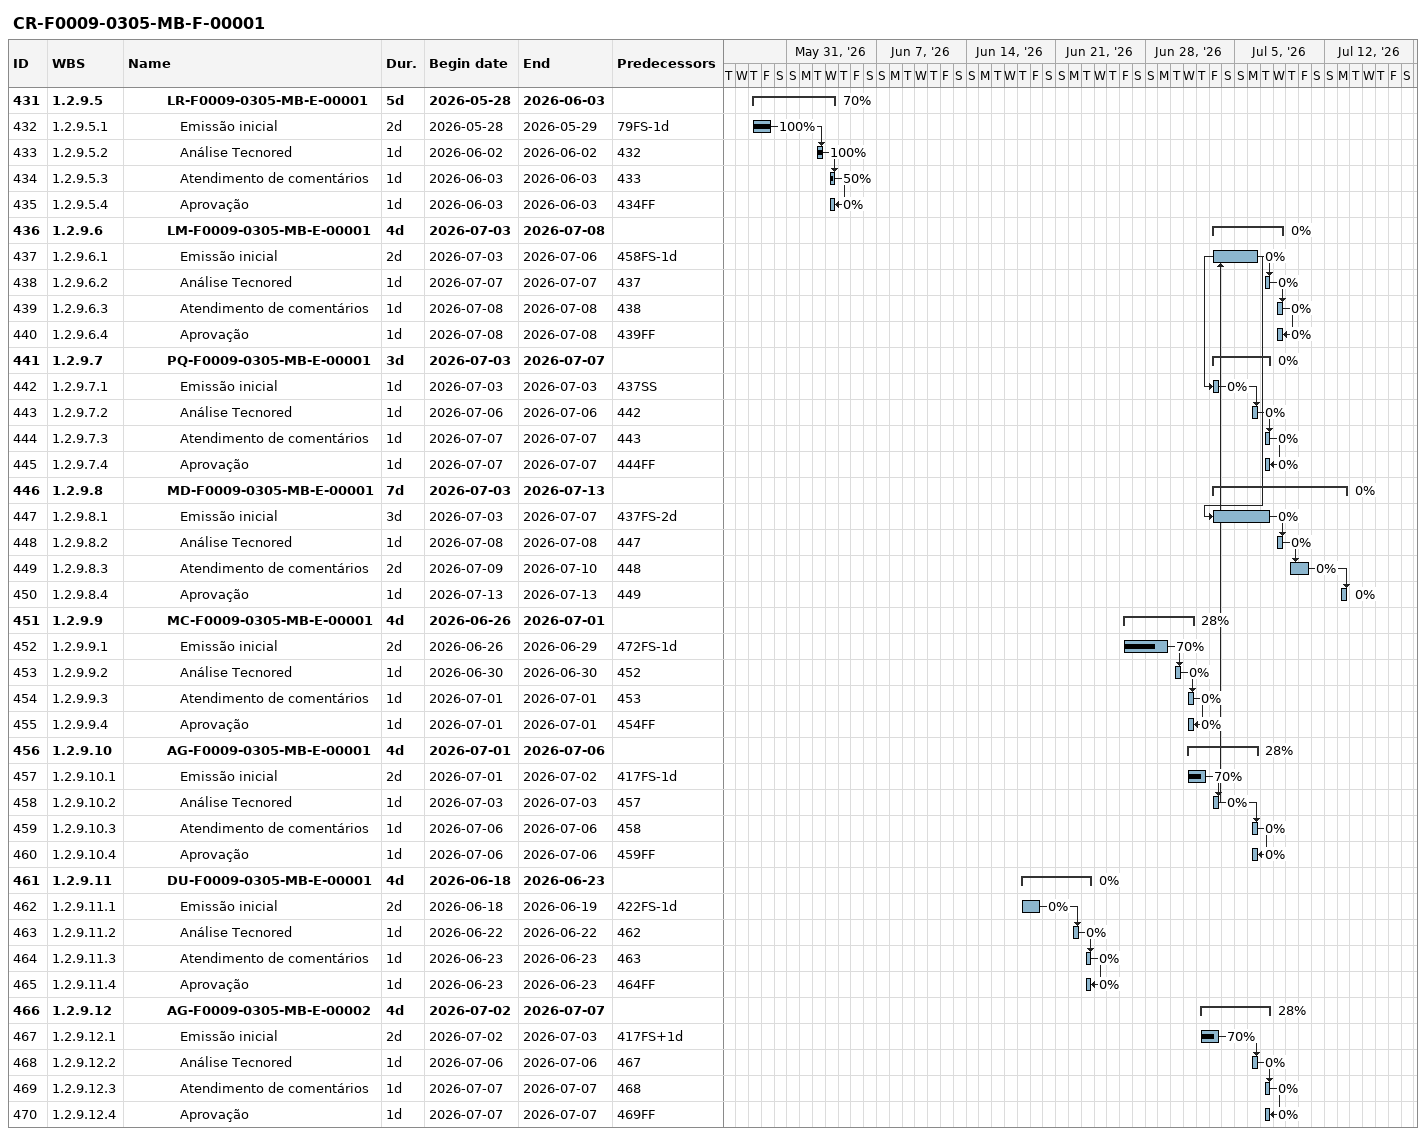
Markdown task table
CR-F0009-0305-MB-F-00001

| ID | WBS | Task | Duration | Start | Finish | Predecessors | % complete |
|---|---|---|---|---|---|---|---|
| 431 | 1.2.9.5 | **LR-F0009-0305-MB-E-00001** | 5d | 2026-05-28 | 2026-06-03 |  | 70 |
| 432 | 1.2.9.5.1 | Emissão inicial | 2d | 2026-05-28 | 2026-05-29 | 79FS-1d | 100 |
| 433 | 1.2.9.5.2 | Análise Tecnored | 1d | 2026-06-02 | 2026-06-02 | 432 | 100 |
| 434 | 1.2.9.5.3 | Atendimento de comentários | 1d | 2026-06-03 | 2026-06-03 | 433 | 50 |
| 435 | 1.2.9.5.4 | Aprovação | 1d | 2026-06-03 | 2026-06-03 | 434FF | 0 |
| 436 | 1.2.9.6 | **LM-F0009-0305-MB-E-00001** | 4d | 2026-07-03 | 2026-07-08 |  | 0 |
| 437 | 1.2.9.6.1 | Emissão inicial | 2d | 2026-07-03 | 2026-07-06 | 458FS-1d | 0 |
| 438 | 1.2.9.6.2 | Análise Tecnored | 1d | 2026-07-07 | 2026-07-07 | 437 | 0 |
| 439 | 1.2.9.6.3 | Atendimento de comentários | 1d | 2026-07-08 | 2026-07-08 | 438 | 0 |
| 440 | 1.2.9.6.4 | Aprovação | 1d | 2026-07-08 | 2026-07-08 | 439FF | 0 |
| 441 | 1.2.9.7 | **PQ-F0009-0305-MB-E-00001** | 3d | 2026-07-03 | 2026-07-07 |  | 0 |
| 442 | 1.2.9.7.1 | Emissão inicial | 1d | 2026-07-03 | 2026-07-03 | 437SS | 0 |
| 443 | 1.2.9.7.2 | Análise Tecnored | 1d | 2026-07-06 | 2026-07-06 | 442 | 0 |
| 444 | 1.2.9.7.3 | Atendimento de comentários | 1d | 2026-07-07 | 2026-07-07 | 443 | 0 |
| 445 | 1.2.9.7.4 | Aprovação | 1d | 2026-07-07 | 2026-07-07 | 444FF | 0 |
| 446 | 1.2.9.8 | **MD-F0009-0305-MB-E-00001** | 7d | 2026-07-03 | 2026-07-13 |  | 0 |
| 447 | 1.2.9.8.1 | Emissão inicial | 3d | 2026-07-03 | 2026-07-07 | 437FS-2d | 0 |
| 448 | 1.2.9.8.2 | Análise Tecnored | 1d | 2026-07-08 | 2026-07-08 | 447 | 0 |
| 449 | 1.2.9.8.3 | Atendimento de comentários | 2d | 2026-07-09 | 2026-07-10 | 448 | 0 |
| 450 | 1.2.9.8.4 | Aprovação | 1d | 2026-07-13 | 2026-07-13 | 449 | 0 |
| 451 | 1.2.9.9 | **MC-F0009-0305-MB-E-00001** | 4d | 2026-06-26 | 2026-07-01 |  | 28 |
| 452 | 1.2.9.9.1 | Emissão inicial | 2d | 2026-06-26 | 2026-06-29 | 472FS-1d | 70 |
| 453 | 1.2.9.9.2 | Análise Tecnored | 1d | 2026-06-30 | 2026-06-30 | 452 | 0 |
| 454 | 1.2.9.9.3 | Atendimento de comentários | 1d | 2026-07-01 | 2026-07-01 | 453 | 0 |
| 455 | 1.2.9.9.4 | Aprovação | 1d | 2026-07-01 | 2026-07-01 | 454FF | 0 |
| 456 | 1.2.9.10 | **AG-F0009-0305-MB-E-00001** | 4d | 2026-07-01 | 2026-07-06 |  | 28 |
| 457 | 1.2.9.10.1 | Emissão inicial | 2d | 2026-07-01 | 2026-07-02 | 417FS-1d | 70 |
| 458 | 1.2.9.10.2 | Análise Tecnored | 1d | 2026-07-03 | 2026-07-03 | 457 | 0 |
| 459 | 1.2.9.10.3 | Atendimento de comentários | 1d | 2026-07-06 | 2026-07-06 | 458 | 0 |
| 460 | 1.2.9.10.4 | Aprovação | 1d | 2026-07-06 | 2026-07-06 | 459FF | 0 |
| 461 | 1.2.9.11 | **DU-F0009-0305-MB-E-00001** | 4d | 2026-06-18 | 2026-06-23 |  | 0 |
| 462 | 1.2.9.11.1 | Emissão inicial | 2d | 2026-06-18 | 2026-06-19 | 422FS-1d | 0 |
| 463 | 1.2.9.11.2 | Análise Tecnored | 1d | 2026-06-22 | 2026-06-22 | 462 | 0 |
| 464 | 1.2.9.11.3 | Atendimento de comentários | 1d | 2026-06-23 | 2026-06-23 | 463 | 0 |
| 465 | 1.2.9.11.4 | Aprovação | 1d | 2026-06-23 | 2026-06-23 | 464FF | 0 |
| 466 | 1.2.9.12 | **AG-F0009-0305-MB-E-00002** | 4d | 2026-07-02 | 2026-07-07 |  | 28 |
| 467 | 1.2.9.12.1 | Emissão inicial | 2d | 2026-07-02 | 2026-07-03 | 417FS+1d | 70 |
| 468 | 1.2.9.12.2 | Análise Tecnored | 1d | 2026-07-06 | 2026-07-06 | 467 | 0 |
| 469 | 1.2.9.12.3 | Atendimento de comentários | 1d | 2026-07-07 | 2026-07-07 | 468 | 0 |
| 470 | 1.2.9.12.4 | Aprovação | 1d | 2026-07-07 | 2026-07-07 | 469FF | 0 |
